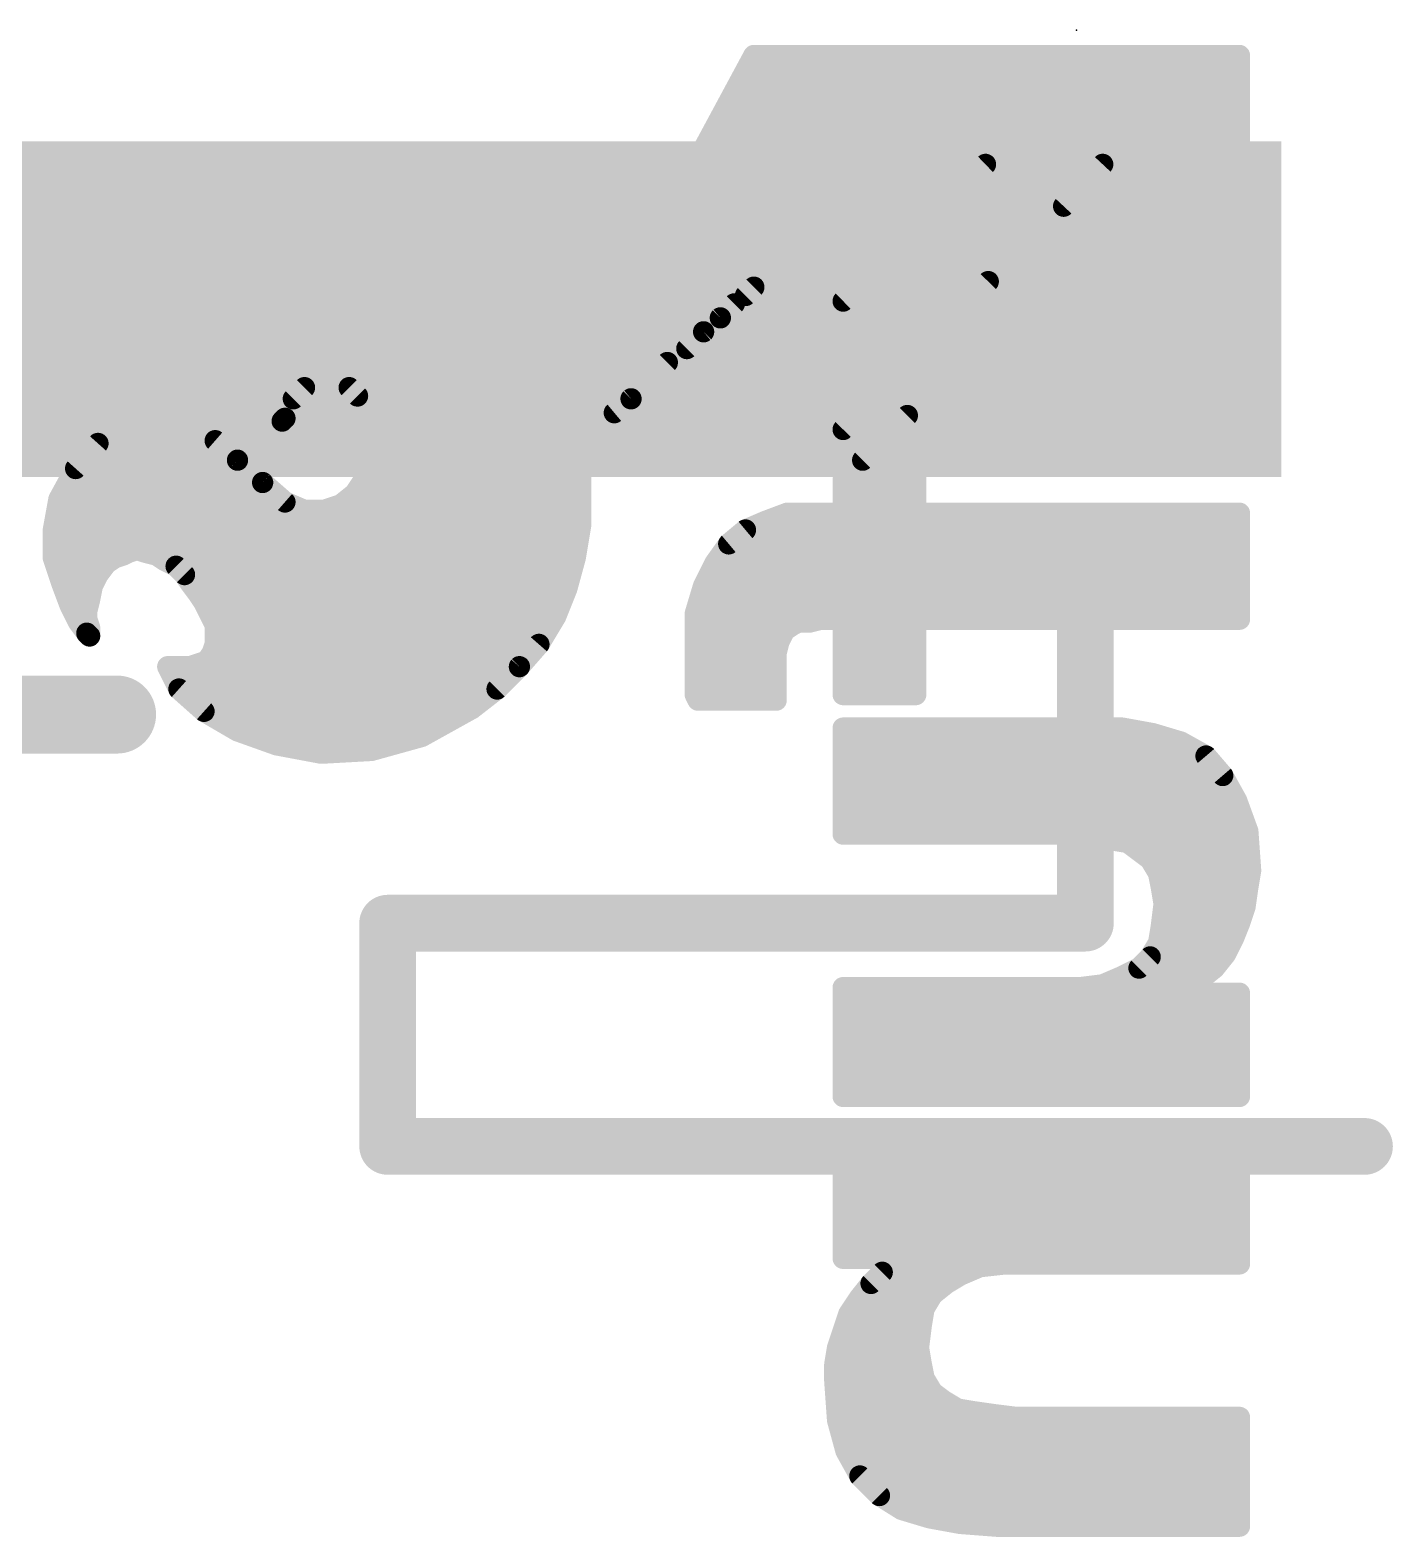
# Model space of a CAD drawing. Extents: x -22.2 to 64.4, y -24.7 to 14.1.
# Drawn here: x 28.89 to 33.77, y 1.59 to 6.99 of the extents above; entities that cross this region are included whole.
import ezdxf

# ---------------------------------------------------------------- set-up
doc = ezdxf.new("R2010")
doc.units = 0
for name, color, linetype in [('1', 12, 'CONTINUOUS'), ('21', 253, 'CONTINUOUS'), ('22', 253, 'CONTINUOUS'), ('24', 53, 'CONTINUOUS'), ('29', 253, 'CONTINUOUS')]:
    doc.layers.add(name, color=color, linetype=linetype)

# ---------------------------------------------------------------- blocks, each defined once
blk = doc.blocks.new('RECT')
blk.add_solid([(-0.5, -0.5), (0.5, -0.5), (-0.5, 0.5), (0.5, 0.5)])

msp = doc.modelspace()

# ---------------------------------------------------------------- linework, layer by layer
at = {"layer": '1', "const_width": 0.508}
msp.add_lwpolyline([(30.971, 5.985), (28.591, 5.985)], dxfattribs=at)
at = {"layer": '1', "const_width": 0.254}
msp.add_lwpolyline([(30.971, 5.858, 1), (30.971, 6.112)], format="xyb", dxfattribs=at)
at = {"layer": '21'}
for points, const_width in [([(32.671, 4.985), (32.671, 3.785)], 0.2032), ([(28.2025, 4.5325), (29.2015, 4.5325)], 0.2794), ([(32.671, 3.785), (30.171, 3.785)], 0.2032), ([(30.171, 3.785), (30.171, 2.985)], 0.2032), ([(30.171, 2.985), (33.671, 2.985)], 0.2032)]:
    msp.add_lwpolyline(points, dxfattribs=dict(at, const_width=const_width))
for points, const_width in [([(32.7218, 4.985, 1), (32.6202, 4.985)], 0.1016), ([(29.2015, 4.4626, 1), (29.2015, 4.6023)], 0.1397), ([(30.171, 3.8358, 1), (30.171, 3.7342)], 0.1016), ([(30.2218, 3.785, 1), (30.1202, 3.785)], 0.1016), ([(32.6202, 3.785, 1), (32.7218, 3.785)], 0.1016), ([(32.671, 3.7342, 1), (32.671, 3.8358)], 0.1016), ([(30.171, 3.0358, 1), (30.171, 2.9342)], 0.1016), ([(33.671, 2.9342, 1), (33.671, 3.0358)], 0.1016), ([(30.1202, 2.985, 1), (30.2218, 2.985)], 0.1016)]:
    msp.add_lwpolyline(points, format="xyb", dxfattribs=dict(at, const_width=const_width))
at = {"layer": '22', "const_width": 0.0762}
for points in [[(31.483, 6.894), (31.273, 6.504)], [(33.223, 6.894), (31.483, 6.894)], [(33.223, 6.504), (33.223, 6.894)], [(31.4636, 6.858), (33.223, 6.858)], [(31.4226, 6.7818), (33.223, 6.7818)], [(31.3816, 6.7056), (33.223, 6.7056)], [(31.3405, 6.6294), (33.223, 6.6294)], [(31.2995, 6.5532), (33.223, 6.5532)], [(31.273, 6.504), (32.313, 6.504)], [(32.313, 6.504), (31.803, 6.014)], [(32.593, 6.354), (32.733, 6.504)], [(32.733, 6.504), (33.223, 6.504)], [(32.2849, 6.477), (32.7078, 6.477)], [(32.2056, 6.4008), (32.6367, 6.4008)], [(33.223, 5.964), (32.593, 6.354)], [(32.1263, 6.3246), (32.6405, 6.3246)], [(32.047, 6.2484), (32.7636, 6.2484)], [(31.9677, 6.1722), (32.8867, 6.1722)], [(29.993, 6.054), (30.053, 6.074)], [(30.053, 6.074), (30.233, 6.094)], [(30.233, 6.094), (31.513, 6.094)], [(31.483, 6.064), (31.453, 6.034)], [(31.513, 6.084), (31.483, 6.064)], [(31.513, 6.094), (31.513, 6.084)], [(31.803, 5.554), (32.323, 6.084)], [(31.8884, 6.096), (33.0098, 6.096)], [(32.323, 6.084), (33.223, 5.494)], [(29.883, 5.994), (29.933, 6.024)], [(29.926, 6.0198), (31.4341, 6.0198)], [(29.933, 6.024), (29.993, 6.054)], [(31.453, 6.034), (31.413, 6.004)], [(31.803, 6.014), (31.803, 5.554)], [(31.809, 6.0198), (32.26, 6.0198)], [(32.4209, 6.0198), (33.1329, 6.0198)], [(29.853, 5.944), (29.883, 5.994)], [(31.413, 6.004), (31.363, 5.954)], [(33.223, 5.494), (33.223, 5.964)], [(29.783, 5.804), (29.823, 5.904)], [(29.823, 5.904), (29.853, 5.944)], [(29.8527, 5.9436), (31.3505, 5.9436)], [(31.303, 5.904), (31.243, 5.844)], [(31.363, 5.954), (31.303, 5.904)], [(31.803, 5.9436), (32.1852, 5.9436)], [(32.5372, 5.9436), (33.223, 5.9436)], [(29.8084, 5.8674), (31.2664, 5.8674)], [(31.803, 5.8674), (32.1105, 5.8674)], [(32.6534, 5.8674), (33.223, 5.8674)], [(29.773, 5.744), (29.783, 5.804)], [(31.173, 5.794), (31.043, 5.664)], [(31.243, 5.844), (31.173, 5.794)], [(29.773, 5.664), (29.773, 5.744)], [(29.7809, 5.7912), (31.1702, 5.7912)], [(31.803, 5.7912), (32.0357, 5.7912)], [(32.7696, 5.7912), (33.223, 5.7912)], [(29.773, 5.715), (29.8895, 5.715)], [(29.873, 5.704), (29.833, 5.664)], [(29.903, 5.724), (29.873, 5.704)], [(29.933, 5.734), (29.903, 5.724)], [(29.963, 5.734), (29.933, 5.734)], [(29.993, 5.724), (29.963, 5.734)], [(30.033, 5.704), (29.993, 5.724)], [(30.011, 5.715), (31.094, 5.715)], [(30.063, 5.674), (30.033, 5.704)], [(31.803, 5.715), (31.961, 5.715)], [(32.8859, 5.715), (33.223, 5.715)], [(29.783, 5.624), (29.773, 5.664)], [(29.7793, 5.6388), (29.8246, 5.6388)], [(29.823, 5.634), (29.803, 5.594)], [(29.833, 5.664), (29.823, 5.634)], [(30.083, 5.644), (30.063, 5.674)], [(30.103, 5.594), (30.083, 5.644)], [(30.0851, 5.6388), (31.0128, 5.6388)], [(31.043, 5.664), (30.983, 5.614)], [(31.803, 5.6388), (31.8862, 5.6388)], [(32.063, 5.644), (32.033, 5.604)], [(32.0591, 5.6388), (32.063, 5.6388)], [(32.063, 5.254), (32.063, 5.644)], [(33.0021, 5.6388), (33.223, 5.6388)], [(29.203, 5.554), (29.293, 5.584)], [(29.293, 5.584), (29.373, 5.584)], [(29.373, 5.584), (29.463, 5.564)], [(29.783, 5.604), (29.783, 5.624)], [(29.793, 5.584), (29.783, 5.604)], [(29.803, 5.594), (29.793, 5.584)], [(30.113, 5.544), (30.103, 5.594)], [(30.983, 5.614), (30.903, 5.514)], [(32.033, 5.604), (31.873, 5.444)], [(29.133, 5.504), (29.203, 5.554)], [(29.2288, 5.5626), (29.4655, 5.5626)], [(29.463, 5.564), (29.553, 5.514)], [(30.1093, 5.5626), (30.9419, 5.5626)], [(30.113, 5.464), (30.113, 5.544)], [(31.803, 5.5626), (31.8114, 5.5626)], [(31.9916, 5.5626), (32.063, 5.5626)], [(33.1184, 5.5626), (33.223, 5.5626)], [(29.053, 5.414), (29.133, 5.504)], [(29.1174, 5.4864), (29.5845, 5.4864)], [(29.553, 5.514), (29.633, 5.444)], [(30.113, 5.4864), (30.8864, 5.4864)], [(30.903, 5.514), (30.873, 5.464)], [(31.9154, 5.4864), (32.063, 5.4864)], [(29.633, 5.444), (29.723, 5.364)], [(30.093, 5.384), (30.113, 5.464)], [(30.873, 5.464), (30.863, 5.404)], [(31.873, 5.444), (31.843, 5.404)], [(28.993, 5.304), (29.053, 5.414)], [(29.0509, 5.4102), (29.671, 5.4102)], [(29.723, 5.364), (29.803, 5.294)], [(30.053, 5.324), (30.093, 5.384)], [(30.0996, 5.4102), (30.864, 5.4102)], [(30.863, 5.404), (30.863, 5.214)], [(31.843, 5.404), (31.803, 5.374)], [(31.803, 5.374), (31.803, 5.254)], [(31.8477, 5.4102), (32.063, 5.4102)], [(29.0094, 5.334), (29.7573, 5.334)], [(30.003, 5.284), (30.053, 5.324)], [(30.0597, 5.334), (30.863, 5.334)], [(31.803, 5.334), (32.063, 5.334)], [(28.973, 5.194), (28.993, 5.304)], [(28.9846, 5.2578), (30.863, 5.2578)], [(29.803, 5.294), (29.873, 5.264)], [(29.873, 5.264), (29.943, 5.264)], [(29.943, 5.264), (30.003, 5.284)], [(31.603, 5.254), (31.523, 5.224)], [(31.803, 5.254), (31.603, 5.254)], [(31.803, 5.2578), (32.063, 5.2578)], [(33.223, 5.254), (32.063, 5.254)], [(33.223, 4.874), (33.223, 5.254)], [(30.863, 5.214), (30.843, 5.094)], [(31.523, 5.224), (31.453, 5.194)], [(28.973, 5.094), (28.973, 5.194)], [(28.973, 5.1816), (30.8576, 5.1816)], [(31.453, 5.194), (31.393, 5.144)], [(31.4381, 5.1816), (33.223, 5.1816)], [(28.973, 5.1054), (29.2258, 5.1054)], [(29.003, 5.004), (28.973, 5.094)], [(29.193, 5.094), (29.163, 5.074)], [(29.223, 5.104), (29.193, 5.094)], [(29.243, 5.114), (29.223, 5.104)], [(29.273, 5.124), (29.243, 5.114)], [(29.303, 5.114), (29.273, 5.124)], [(29.343, 5.104), (29.303, 5.114)], [(29.3374, 5.1054), (30.8449, 5.1054)], [(29.373, 5.084), (29.343, 5.104)], [(30.843, 5.094), (30.813, 4.984)], [(31.393, 5.144), (31.343, 5.074)], [(31.3654, 5.1054), (33.223, 5.1054)], [(29.163, 5.074), (29.133, 5.034)], [(29.413, 5.064), (29.373, 5.084)], [(29.443, 5.034), (29.413, 5.064)], [(31.343, 5.074), (31.303, 4.994)], [(28.9946, 5.0292), (29.1306, 5.0292)], [(29.033, 4.924), (29.003, 5.004)], [(29.113, 4.994), (29.103, 4.944)], [(29.133, 5.034), (29.113, 4.994)], [(29.463, 5.004), (29.443, 5.034)], [(29.4462, 5.0292), (30.8253, 5.0292)], [(29.493, 4.964), (29.463, 5.004)], [(30.813, 4.984), (30.773, 4.884)], [(31.303, 4.994), (31.273, 4.894)], [(31.3206, 5.0292), (33.223, 5.0292)], [(29.0221, 4.953), (29.1048, 4.953)], [(29.103, 4.944), (29.093, 4.904)], [(29.513, 4.934), (29.493, 4.964)], [(29.5003, 4.953), (30.8006, 4.953)], [(29.553, 4.854), (29.513, 4.934)], [(31.2907, 4.953), (33.223, 4.953)], [(29.063, 4.864), (29.033, 4.924)], [(29.0566, 4.8768), (29.093, 4.8768)], [(29.093, 4.904), (29.093, 4.874)], [(29.5416, 4.8768), (30.7687, 4.8768)], [(30.773, 4.884), (30.713, 4.784)], [(31.273, 4.894), (31.273, 4.604)], [(31.273, 4.8768), (33.223, 4.8768)], [(29.093, 4.824), (29.063, 4.864)], [(29.093, 4.874), (29.103, 4.844)], [(29.103, 4.814), (29.093, 4.824)], [(29.103, 4.844), (29.103, 4.814)], [(29.553, 4.784), (29.553, 4.854)], [(31.573, 4.794), (31.593, 4.834)], [(31.593, 4.834), (31.623, 4.854)], [(31.623, 4.854), (31.643, 4.864)], [(31.643, 4.864), (31.683, 4.864)], [(31.683, 4.864), (31.723, 4.874)], [(31.723, 4.874), (31.803, 4.874)], [(31.803, 4.874), (31.803, 4.604)], [(32.063, 4.604), (32.063, 4.874)], [(32.063, 4.874), (33.223, 4.874)], [(29.543, 4.754), (29.553, 4.784)], [(29.553, 4.8006), (30.723, 4.8006)], [(30.713, 4.784), (30.643, 4.704)], [(31.273, 4.8006), (31.5763, 4.8006)], [(31.563, 4.754), (31.573, 4.794)], [(31.803, 4.8006), (32.063, 4.8006)], [(29.463, 4.704), (29.523, 4.724)], [(29.523, 4.724), (29.543, 4.754)], [(29.5233, 4.7244), (30.6608, 4.7244)], [(31.273, 4.7244), (31.563, 4.7244)], [(31.563, 4.584), (31.563, 4.754)], [(31.803, 4.7244), (32.063, 4.7244)], [(29.383, 4.704), (29.463, 4.704)], [(29.423, 4.624), (29.383, 4.704)], [(30.643, 4.704), (30.563, 4.624)], [(29.4109, 4.6482), (30.5872, 4.6482)], [(29.513, 4.544), (29.423, 4.624)], [(30.563, 4.624), (30.473, 4.554)], [(31.273, 4.6482), (31.563, 4.6482)], [(31.803, 4.6482), (32.063, 4.6482)], [(29.4815, 4.572), (30.4961, 4.572)], [(30.473, 4.554), (30.293, 4.454)], [(31.273, 4.604), (31.283, 4.584)], [(31.283, 4.584), (31.563, 4.584)], [(31.803, 4.604), (32.063, 4.604)], [(29.633, 4.474), (29.513, 4.544)], [(29.5956, 4.4958), (30.3682, 4.4958)], [(29.773, 4.424), (29.633, 4.474)], [(30.293, 4.454), (30.113, 4.404)], [(32.803, 4.484), (31.803, 4.484)], [(31.803, 4.484), (31.803, 4.104)], [(32.913, 4.464), (32.803, 4.484)], [(33.013, 4.434), (32.913, 4.464)], [(29.933, 4.394), (29.773, 4.424)], [(29.7965, 4.4196), (30.1692, 4.4196)], [(30.113, 4.404), (29.933, 4.394)], [(31.803, 4.4196), (33.0389, 4.4196)], [(33.103, 4.384), (33.013, 4.434)], [(31.803, 4.3434), (33.1378, 4.3434)], [(33.163, 4.314), (33.103, 4.384)], [(33.213, 4.224), (33.163, 4.314)], [(31.803, 4.2672), (33.189, 4.2672)], [(31.803, 4.191), (33.225, 4.191)], [(33.253, 4.114), (33.213, 4.224)], [(31.803, 4.1148), (33.2527, 4.1148)], [(31.803, 4.104), (32.603, 4.104)], [(32.603, 4.104), (32.763, 4.084)], [(32.763, 4.084), (32.823, 4.074)], [(32.823, 4.074), (32.903, 4.014)], [(33.263, 3.974), (33.253, 4.114)], [(32.8702, 4.0386), (33.2584, 4.0386)], [(32.903, 4.014), (32.933, 3.964)], [(32.933, 3.964), (32.943, 3.914)], [(32.9333, 3.9624), (33.2611, 3.9624)], [(33.253, 3.914), (33.263, 3.974)], [(32.943, 3.914), (32.953, 3.854)], [(33.243, 3.844), (33.253, 3.914)], [(32.953, 3.854), (32.943, 3.774)], [(32.9476, 3.8862), (33.249, 3.8862)], [(32.9475, 3.81), (33.2317, 3.81)], [(33.223, 3.784), (33.243, 3.844)], [(32.943, 3.774), (32.933, 3.714)], [(33.203, 3.734), (33.223, 3.784)], [(32.933, 3.714), (32.903, 3.664)], [(32.9363, 3.7338), (33.2029, 3.7338)], [(33.173, 3.674), (33.203, 3.734)], [(32.903, 3.664), (32.863, 3.624)], [(32.8966, 3.6576), (33.1599, 3.6576)], [(33.133, 3.624), (33.173, 3.674)], [(32.803, 3.594), (32.733, 3.564)], [(32.7736, 3.5814), (33.0791, 3.5814)], [(32.863, 3.624), (32.803, 3.594)], [(33.023, 3.544), (33.083, 3.584)], [(33.083, 3.584), (33.133, 3.624)], [(32.653, 3.554), (31.803, 3.554)], [(31.803, 3.554), (31.803, 3.164)], [(32.733, 3.564), (32.653, 3.554)], [(33.023, 3.534), (33.023, 3.544)], [(33.223, 3.534), (33.023, 3.534)], [(33.223, 3.164), (33.223, 3.534)], [(31.803, 3.5052), (33.223, 3.5052)], [(31.803, 3.429), (33.223, 3.429)], [(31.803, 3.3528), (33.223, 3.3528)], [(31.803, 3.2766), (33.223, 3.2766)], [(31.803, 3.2004), (33.223, 3.2004)], [(31.803, 3.164), (33.223, 3.164)], [(31.803, 2.954), (31.803, 2.584)], [(33.223, 2.954), (31.803, 2.954)], [(33.223, 2.564), (33.223, 2.954)], [(31.803, 2.8956), (33.223, 2.8956)], [(31.803, 2.8194), (33.223, 2.8194)], [(31.803, 2.7432), (33.223, 2.7432)], [(31.803, 2.667), (33.223, 2.667)], [(31.803, 2.5908), (33.223, 2.5908)], [(31.803, 2.584), (32.003, 2.584)], [(32.003, 2.574), (31.943, 2.534)], [(32.003, 2.584), (32.003, 2.574)], [(32.223, 2.524), (32.293, 2.554)], [(32.293, 2.554), (32.383, 2.564)], [(32.383, 2.564), (33.223, 2.564)], [(31.943, 2.534), (31.903, 2.494)], [(31.9236, 2.5146), (32.2073, 2.5146)], [(32.173, 2.494), (32.223, 2.524)], [(31.903, 2.494), (31.863, 2.444)], [(32.093, 2.404), (32.123, 2.454)], [(32.123, 2.454), (32.173, 2.494)], [(31.863, 2.444), (31.823, 2.384)], [(31.8593, 2.4384), (32.1136, 2.4384)], [(32.083, 2.344), (32.093, 2.404)], [(31.823, 2.384), (31.783, 2.264)], [(31.8157, 2.3622), (32.086, 2.3622)], [(32.073, 2.264), (32.083, 2.344)], [(31.7903, 2.286), (32.0757, 2.286)], [(31.783, 2.264), (31.773, 2.204)], [(32.083, 2.204), (32.073, 2.264)], [(31.773, 2.204), (31.773, 2.144)], [(31.774, 2.2098), (32.082, 2.2098)], [(32.093, 2.154), (32.083, 2.204)], [(31.773, 2.144), (31.783, 2.004)], [(31.7737, 2.1336), (32.1052, 2.1336)], [(32.123, 2.104), (32.093, 2.154)], [(32.163, 2.074), (32.123, 2.104)], [(32.213, 2.044), (32.163, 2.074)], [(31.7792, 2.0574), (32.1907, 2.0574)], [(32.273, 2.034), (32.213, 2.044)], [(32.343, 2.024), (32.273, 2.034)], [(32.423, 2.014), (32.343, 2.024)], [(33.223, 2.014), (32.423, 2.014)], [(33.223, 1.624), (33.223, 2.014)], [(31.783, 2.004), (31.813, 1.894)], [(31.7892, 1.9812), (33.223, 1.9812)], [(31.81, 1.905), (33.223, 1.905)], [(31.813, 1.894), (31.863, 1.804)], [(31.8492, 1.8288), (33.223, 1.8288)], [(31.863, 1.804), (31.933, 1.734)], [(31.9144, 1.7526), (33.223, 1.7526)], [(31.933, 1.734), (32.013, 1.684)], [(32.013, 1.684), (32.113, 1.654)], [(32.0383, 1.6764), (33.223, 1.6764)], [(32.113, 1.654), (32.223, 1.634)], [(32.223, 1.634), (32.353, 1.624)], [(32.353, 1.624), (33.223, 1.624)]]:
    msp.add_lwpolyline(points, dxfattribs=at)
at = {"layer": '22', "const_width": 0.0381}
for points in [[(31.483, 6.9131, 1), (31.483, 6.875)], [(31.4998, 6.885, 1), (31.4662, 6.903)], [(33.242, 6.894, 1), (33.2039, 6.894)], [(33.223, 6.875, 1), (33.223, 6.9131)], [(31.4636, 6.8771, 1), (31.4636, 6.839)], [(33.223, 6.839, 1), (33.223, 6.8771)], [(31.4226, 6.8009, 1), (31.4226, 6.7628)], [(33.223, 6.7628, 1), (33.223, 6.8009)], [(31.3816, 6.7247, 1), (31.3816, 6.6866)], [(33.223, 6.6866, 1), (33.223, 6.7247)], [(31.3405, 6.6485, 1), (31.3405, 6.6104)], [(33.223, 6.6104, 1), (33.223, 6.6485)], [(31.2995, 6.5723, 1), (31.2995, 6.5342)], [(33.223, 6.5342, 1), (33.223, 6.5723)], [(31.273, 6.5231, 1), (31.273, 6.485)], [(32.3262, 6.4903, 1), (32.2998, 6.5177)], [(32.313, 6.485, 1), (32.313, 6.5231)], [(32.733, 6.5231, 1), (32.733, 6.485)], [(32.7469, 6.491, 1), (32.7191, 6.517)], [(33.223, 6.485, 1), (33.223, 6.5231)], [(31.2562, 6.513, 1), (31.2898, 6.495)], [(32.2849, 6.4961, 1), (32.2849, 6.458)], [(32.7078, 6.458, 1), (32.7078, 6.4961)], [(33.2039, 6.504, 1), (33.242, 6.504)], [(32.2056, 6.4199, 1), (32.2056, 6.3818)], [(32.6367, 6.3818, 1), (32.6367, 6.4199)], [(32.603, 6.3702, 1), (32.583, 6.3378)], [(32.5791, 6.367, 1), (32.6069, 6.341)], [(32.1263, 6.3437, 1), (32.1263, 6.3056)], [(32.6405, 6.3056, 1), (32.6405, 6.3437)], [(32.047, 6.2675, 1), (32.047, 6.2294)], [(32.7636, 6.2294, 1), (32.7636, 6.2675)], [(31.9677, 6.1913, 1), (31.9677, 6.1532)], [(32.8867, 6.1532, 1), (32.8867, 6.1913)], [(30.0509, 6.0929, 1), (30.0551, 6.0551)], [(30.059, 6.0559, 1), (30.047, 6.0921)], [(30.233, 6.1131, 1), (30.233, 6.075)], [(30.2351, 6.0751, 1), (30.2309, 6.1129)], [(31.4965, 6.0505, 1), (31.4695, 6.0775)], [(31.5321, 6.094, 1), (31.494, 6.094)], [(31.494, 6.084, 1), (31.5321, 6.084)], [(31.5236, 6.0681, 1), (31.5024, 6.0999)], [(31.513, 6.075, 1), (31.513, 6.1131)], [(31.8884, 6.1151, 1), (31.8884, 6.077)], [(32.3334, 6.0999, 1), (32.3126, 6.0681)], [(32.3366, 6.0707, 1), (32.3094, 6.0973)], [(33.0098, 6.077, 1), (33.0098, 6.1151)], [(29.926, 6.0389, 1), (29.926, 6.0008)], [(29.9245, 6.041, 1), (29.9415, 6.007)], [(29.9428, 6.0077, 1), (29.9232, 6.0403)], [(29.987, 6.0721, 1), (29.999, 6.0359)], [(30.0015, 6.037, 1), (29.9845, 6.071)], [(31.4395, 6.0475, 1), (31.4665, 6.0205)], [(31.4341, 6.0008, 1), (31.4341, 6.0389)], [(31.4644, 6.0188, 1), (31.4416, 6.0492)], [(31.4724, 6.0799, 1), (31.4936, 6.0481)], [(31.8221, 6.014, 1), (31.784, 6.014)], [(31.809, 6.0389, 1), (31.809, 6.0008)], [(32.26, 6.0008, 1), (32.26, 6.0389)], [(32.4209, 6.0389, 1), (32.4209, 6.0008)], [(33.1329, 6.0008, 1), (33.1329, 6.0389)], [(29.8732, 6.0103, 1), (29.8928, 5.9777)], [(29.8993, 5.9842, 1), (29.8667, 6.0038)], [(31.4016, 6.0192, 1), (31.4244, 5.9888)], [(31.4265, 5.9905, 1), (31.3995, 6.0175)], [(31.7898, 6.0277, 1), (31.8162, 6.0003)], [(33.242, 5.964, 1), (33.2039, 5.964)], [(33.213, 5.9478, 1), (33.233, 5.9802)], [(29.8407, 5.8969, 1), (29.8053, 5.9111)], [(29.8527, 5.9627, 1), (29.8527, 5.9245)], [(29.8367, 5.9538, 1), (29.8693, 5.9342)], [(29.8682, 5.9326, 1), (29.8378, 5.9554)], [(31.3165, 5.8905, 1), (31.2895, 5.9175)], [(31.3495, 5.9675, 1), (31.3765, 5.9405)], [(31.3505, 5.9245, 1), (31.3505, 5.9627)], [(31.3752, 5.9394, 1), (31.3508, 5.9686)], [(31.803, 5.9627, 1), (31.803, 5.9245)], [(32.1852, 5.9245, 1), (32.1852, 5.9627)], [(32.5372, 5.9627, 1), (32.5372, 5.9245)], [(33.223, 5.9245, 1), (33.223, 5.9627)], [(29.8084, 5.8864, 1), (29.8084, 5.8483)], [(29.8078, 5.9154, 1), (29.8382, 5.8926)], [(31.2664, 5.8483, 1), (31.2664, 5.8864)], [(31.2908, 5.9186, 1), (31.3152, 5.8894)], [(31.803, 5.8864, 1), (31.803, 5.8483)], [(32.1105, 5.8483, 1), (32.1105, 5.8864)], [(32.6534, 5.8864, 1), (32.6534, 5.8483)], [(33.223, 5.8483, 1), (33.223, 5.8864)], [(29.8018, 5.8009, 1), (29.7642, 5.8071)], [(31.1865, 5.7805, 1), (31.1595, 5.8075)], [(31.2295, 5.8575, 1), (31.2565, 5.8305)], [(31.2541, 5.8285, 1), (31.2319, 5.8595)], [(29.792, 5.744, 1), (29.7539, 5.744)], [(29.7809, 5.8102, 1), (29.7809, 5.7721)], [(29.7653, 5.8111, 1), (29.8007, 5.7969)], [(31.1619, 5.8095, 1), (31.1841, 5.7785)], [(31.1702, 5.7721, 1), (31.1702, 5.8102)], [(31.803, 5.8102, 1), (31.803, 5.7721)], [(32.0357, 5.7721, 1), (32.0357, 5.8102)], [(32.7696, 5.8102, 1), (32.7696, 5.7721)], [(33.223, 5.7721, 1), (33.223, 5.8102)], [(29.7542, 5.7471, 1), (29.7918, 5.7409)], [(29.773, 5.734, 1), (29.773, 5.6959)], [(29.8624, 5.7199, 1), (29.8836, 5.6881)], [(29.8865, 5.6905, 1), (29.8595, 5.7175)], [(29.897, 5.7421, 1), (29.909, 5.7059)], [(29.8895, 5.6959, 1), (29.8895, 5.734)], [(29.9136, 5.7081, 1), (29.8924, 5.7399)], [(29.933, 5.753, 1), (29.933, 5.7149)], [(29.939, 5.7159, 1), (29.927, 5.7521)], [(29.969, 5.7521, 1), (29.957, 5.7159)], [(29.963, 5.7149, 1), (29.963, 5.753)], [(30.0015, 5.741, 1), (29.9845, 5.707)], [(29.987, 5.7059, 1), (29.999, 5.7421)], [(30.011, 5.734, 1), (30.011, 5.6959)], [(30.0465, 5.7175, 1), (30.0195, 5.6905)], [(30.0245, 5.687, 1), (30.0415, 5.721)], [(31.094, 5.6959, 1), (31.094, 5.734)], [(31.803, 5.734, 1), (31.803, 5.6959)], [(31.961, 5.6959, 1), (31.961, 5.734)], [(32.8859, 5.734, 1), (32.8859, 5.6959)], [(33.223, 5.6959, 1), (33.223, 5.734)], [(29.7915, 5.6686, 1), (29.7545, 5.6594)], [(29.7539, 5.664, 1), (29.792, 5.664)], [(29.7793, 5.6579, 1), (29.7793, 5.6198)], [(29.84, 5.6255, 1), (29.806, 5.6425)], [(29.8195, 5.6775, 1), (29.8465, 5.6505)], [(29.8511, 5.658, 1), (29.8149, 5.67)], [(29.8246, 5.6198, 1), (29.8246, 5.6579)], [(30.0789, 5.6846, 1), (30.0471, 5.6634)], [(30.0495, 5.6605, 1), (30.0765, 5.6875)], [(30.1007, 5.6511, 1), (30.0653, 5.6369)], [(30.0851, 5.6579, 1), (30.0851, 5.6198)], [(30.0671, 5.6334, 1), (30.0989, 5.6546)], [(31.0128, 5.6198, 1), (31.0128, 5.6579)], [(31.0295, 5.6775, 1), (31.0565, 5.6505)], [(31.0552, 5.6494, 1), (31.0308, 5.6786)], [(31.803, 5.6579, 1), (31.803, 5.6198)], [(31.8862, 5.6198, 1), (31.8862, 5.6579)], [(32.0591, 5.6579, 1), (32.0591, 5.6198)], [(32.0821, 5.644, 1), (32.044, 5.644)], [(32.0782, 5.6326, 1), (32.0478, 5.6554)], [(32.063, 5.6198, 1), (32.063, 5.6579)], [(33.0021, 5.6579, 1), (33.0021, 5.6198)], [(33.223, 5.6198, 1), (33.223, 5.6579)], [(29.293, 5.6031, 1), (29.293, 5.565)], [(29.299, 5.5659, 1), (29.287, 5.6021)], [(29.3771, 5.6026, 1), (29.3689, 5.5654)], [(29.373, 5.565, 1), (29.373, 5.6031)], [(29.8021, 5.624, 1), (29.764, 5.624)], [(29.8, 5.6125, 1), (29.766, 5.5955)], [(29.764, 5.604, 1), (29.8021, 5.604)], [(29.7645, 5.6194, 1), (29.8015, 5.6286)], [(29.7795, 5.5975, 1), (29.8065, 5.5705)], [(29.786, 5.6025, 1), (29.82, 5.5855)], [(29.8165, 5.5805, 1), (29.7895, 5.6075)], [(29.8049, 5.64, 1), (29.8411, 5.628)], [(30.1217, 5.5977, 1), (30.0843, 5.5903)], [(30.0853, 5.5869, 1), (30.1207, 5.6011)], [(30.9708, 5.6286, 1), (30.9952, 5.5994)], [(30.9979, 5.6021, 1), (30.9681, 5.6259)], [(32.0178, 5.6154, 1), (32.0482, 5.5926)], [(32.0465, 5.5905, 1), (32.0195, 5.6175)], [(29.197, 5.5721, 1), (29.209, 5.5359)], [(29.2141, 5.5385, 1), (29.1919, 5.5695)], [(29.2288, 5.5817, 1), (29.2288, 5.5436)], [(29.4723, 5.5807, 1), (29.4537, 5.5473)], [(29.4589, 5.5454, 1), (29.4671, 5.5826)], [(29.4655, 5.5436, 1), (29.4655, 5.5817)], [(29.776, 5.5755, 1), (29.81, 5.5925)], [(30.1093, 5.5817, 1), (30.1093, 5.5436)], [(30.1321, 5.544, 1), (30.094, 5.544)], [(30.0943, 5.5403, 1), (30.1317, 5.5477)], [(30.9419, 5.5436, 1), (30.9419, 5.5817)], [(31.803, 5.5817, 1), (31.803, 5.5436)], [(31.7894, 5.5673, 1), (31.8166, 5.5407)], [(31.784, 5.554, 1), (31.8221, 5.554)], [(31.8114, 5.5436, 1), (31.8114, 5.5817)], [(31.9916, 5.5817, 1), (31.9916, 5.5436)], [(32.063, 5.5436, 1), (32.063, 5.5817)], [(33.1184, 5.5817, 1), (33.1184, 5.5436)], [(33.223, 5.5436, 1), (33.223, 5.5817)], [(29.1174, 5.5055, 1), (29.1174, 5.4674)], [(29.1219, 5.5195, 1), (29.1441, 5.4885)], [(29.1472, 5.4913, 1), (29.1188, 5.5167)], [(29.5655, 5.5283, 1), (29.5405, 5.4997)], [(29.5437, 5.4973, 1), (29.5623, 5.5307)], [(29.5845, 5.4674, 1), (29.5845, 5.5055)], [(30.113, 5.5055, 1), (30.113, 5.4674)], [(30.8881, 5.5259, 1), (30.9179, 5.5021)], [(30.8864, 5.4674, 1), (30.8864, 5.5055)], [(30.9193, 5.5042, 1), (30.8867, 5.5238)], [(31.9154, 5.5055, 1), (31.9154, 5.4674)], [(32.063, 5.4674, 1), (32.063, 5.5055)], [(33.2039, 5.494, 1), (33.242, 5.494)], [(33.2126, 5.4781, 1), (33.2334, 5.5099)], [(29.6457, 5.4582, 1), (29.6203, 5.4298)], [(29.6205, 5.4297, 1), (29.6455, 5.4583)], [(30.094, 5.464, 1), (30.1321, 5.464)], [(30.1315, 5.4594, 1), (30.0945, 5.4686)], [(30.8567, 5.4738, 1), (30.8893, 5.4542)], [(30.8918, 5.4609, 1), (30.8542, 5.4671)], [(31.8595, 5.4575, 1), (31.8865, 5.4305)], [(31.8882, 5.4326, 1), (31.8578, 5.4554)], [(29.0509, 5.4293, 1), (29.0509, 5.3912)], [(29.0388, 5.4267, 1), (29.0672, 5.4013)], [(29.0697, 5.4049, 1), (29.0363, 5.4231)], [(29.671, 5.3912, 1), (29.671, 5.4293)], [(29.7355, 5.3783, 1), (29.7105, 5.3497)], [(30.0745, 5.3886, 1), (30.1115, 5.3794)], [(30.1089, 5.3734, 1), (30.0771, 5.3946)], [(30.0996, 5.4293, 1), (30.0996, 5.3912)], [(30.8442, 5.4071, 1), (30.8818, 5.4009)], [(30.8821, 5.404, 1), (30.844, 5.404)], [(30.864, 5.3912, 1), (30.864, 5.4293)], [(31.8221, 5.374, 1), (31.784, 5.374)], [(31.7916, 5.3892, 1), (31.8144, 5.3588)], [(31.8278, 5.4154, 1), (31.8582, 5.3926)], [(31.8477, 5.4293, 1), (31.8477, 5.3912)], [(31.8544, 5.3888, 1), (31.8316, 5.4192)], [(32.063, 5.3912, 1), (32.063, 5.4293)], [(29.0094, 5.3531, 1), (29.0094, 5.315)], [(29.7103, 5.3498, 1), (29.7357, 5.3782)], [(29.7573, 5.315, 1), (29.7573, 5.3531)], [(30.0371, 5.3346, 1), (30.0689, 5.3134)], [(30.0597, 5.3531, 1), (30.0597, 5.315)], [(30.0649, 5.3091, 1), (30.0411, 5.3389)], [(30.863, 5.315, 1), (30.863, 5.3531)], [(31.803, 5.3531, 1), (31.803, 5.315)], [(32.063, 5.315, 1), (32.063, 5.3531)], [(28.9846, 5.2769, 1), (28.9846, 5.2388)], [(28.9763, 5.3131, 1), (29.0097, 5.2949)], [(29.0117, 5.3006, 1), (28.9743, 5.3074)], [(29.8105, 5.3115, 1), (29.7955, 5.2765)], [(29.7905, 5.2797, 1), (29.8155, 5.3083)], [(29.873, 5.2831, 1), (29.873, 5.245)], [(29.8655, 5.2465, 1), (29.8805, 5.2815)], [(29.937, 5.2821, 1), (29.949, 5.2459)], [(29.943, 5.245, 1), (29.943, 5.2831)], [(29.9911, 5.2989, 1), (30.0149, 5.2691)], [(30.009, 5.2659, 1), (29.997, 5.3021)], [(30.863, 5.2388, 1), (30.863, 5.2769)], [(31.603, 5.2731, 1), (31.603, 5.235)], [(31.6097, 5.2362, 1), (31.5963, 5.2718)], [(31.803, 5.2769, 1), (31.803, 5.2388)], [(31.803, 5.235, 1), (31.803, 5.2731)], [(32.063, 5.2731, 1), (32.063, 5.235)], [(32.063, 5.2388, 1), (32.063, 5.2769)], [(33.242, 5.254, 1), (33.2039, 5.254)], [(33.223, 5.235, 1), (33.223, 5.2731)], [(30.8818, 5.2109, 1), (30.8442, 5.2171)], [(31.5163, 5.2418, 1), (31.5297, 5.2062)], [(31.5305, 5.2065, 1), (31.5155, 5.2415)], [(31.784, 5.254, 1), (31.8221, 5.254)], [(32.044, 5.254, 1), (32.0821, 5.254)], [(28.973, 5.2007, 1), (28.973, 5.1626)], [(28.9543, 5.1974, 1), (28.9917, 5.1906)], [(28.9921, 5.194, 1), (28.954, 5.194)], [(30.844, 5.214, 1), (30.8821, 5.214)], [(30.8576, 5.1626, 1), (30.8576, 5.2007)], [(31.4381, 5.2007, 1), (31.4381, 5.1626)], [(31.4455, 5.2115, 1), (31.4605, 5.1765)], [(31.4652, 5.1794, 1), (31.4408, 5.2086)], [(33.223, 5.1626, 1), (33.223, 5.2007)], [(28.973, 5.1245, 1), (28.973, 5.0864)], [(28.9911, 5.1, 1), (28.9549, 5.088)], [(29.187, 5.1121, 1), (29.199, 5.0759)], [(29.2036, 5.0781, 1), (29.1824, 5.1099)], [(29.2145, 5.121, 1), (29.2315, 5.087)], [(29.229, 5.0859, 1), (29.217, 5.1221)], [(29.237, 5.1321, 1), (29.249, 5.0959)], [(29.2258, 5.0864, 1), (29.2258, 5.1245)], [(29.2515, 5.097, 1), (29.2345, 5.131)], [(29.279, 5.1421, 1), (29.267, 5.1059)], [(29.279, 5.1059, 1), (29.267, 5.1421)], [(29.3076, 5.1325, 1), (29.2984, 5.0955)], [(29.297, 5.0959, 1), (29.309, 5.1321)], [(29.3374, 5.1245, 1), (29.3374, 5.0864)], [(29.3536, 5.1199, 1), (29.3324, 5.0881)], [(29.3384, 5.0855, 1), (29.3476, 5.1225)], [(30.8614, 5.089, 1), (30.8246, 5.099)], [(30.8449, 5.0864, 1), (30.8449, 5.1245)], [(31.3654, 5.1245, 1), (31.3654, 5.0864)], [(31.3808, 5.1586, 1), (31.4052, 5.1294)], [(31.4085, 5.1329, 1), (31.3775, 5.1551)], [(33.223, 5.0864, 1), (33.223, 5.1245)], [(28.954, 5.094, 1), (28.9921, 5.094)], [(29.1524, 5.0899, 1), (29.1736, 5.0581)], [(29.1782, 5.0626, 1), (29.1478, 5.0854)], [(29.3815, 5.101, 1), (29.3645, 5.067)], [(29.3624, 5.0681, 1), (29.3836, 5.0999)], [(29.4265, 5.0775, 1), (29.3995, 5.0505)], [(29.4045, 5.047, 1), (29.4215, 5.081)], [(30.8242, 5.0971, 1), (30.8618, 5.0909)], [(31.3275, 5.0851, 1), (31.3585, 5.0629)], [(31.36, 5.0655, 1), (31.326, 5.0825)], [(28.9946, 5.0483, 1), (28.9946, 5.0102)], [(29.0208, 5.0107, 1), (28.9852, 4.9973)], [(28.9849, 4.998, 1), (29.0211, 5.01)], [(29.096, 5.0025, 1), (29.13, 4.9855)], [(29.1317, 4.9903, 1), (29.0943, 4.9977)], [(29.1178, 5.0454, 1), (29.1482, 5.0226)], [(29.15, 5.0255, 1), (29.116, 5.0425)], [(29.1306, 5.0102, 1), (29.1306, 5.0483)], [(29.4589, 5.0446, 1), (29.4271, 5.0234)], [(29.4462, 5.0483, 1), (29.4462, 5.0102)], [(29.4295, 5.0205, 1), (29.4565, 5.0475)], [(29.4782, 5.0154, 1), (29.4478, 4.9926)], [(29.4471, 4.9934, 1), (29.4789, 5.0146)], [(30.8307, 4.9769, 1), (30.7953, 4.9911)], [(30.8253, 5.0102, 1), (30.8253, 5.0483)], [(31.286, 5.0025, 1), (31.32, 4.9855)], [(31.3212, 4.9885, 1), (31.2848, 4.9995)], [(31.3206, 5.0483, 1), (31.3206, 5.0102)], [(33.223, 5.0102, 1), (33.223, 5.0483)], [(29.0221, 4.9721, 1), (29.0221, 4.934)], [(29.1215, 4.9394, 1), (29.0845, 4.9486)], [(29.1048, 4.934, 1), (29.1048, 4.9721)], [(29.5089, 4.9746, 1), (29.4771, 4.9534)], [(29.4778, 4.9526, 1), (29.5082, 4.9754)], [(29.5003, 4.9721, 1), (29.5003, 4.934)], [(29.53, 4.9425, 1), (29.496, 4.9255)], [(30.7946, 4.989, 1), (30.8314, 4.979)], [(30.8006, 4.934, 1), (30.8006, 4.9721)], [(31.2907, 4.9721, 1), (31.2907, 4.934)], [(33.223, 4.934, 1), (33.223, 4.9721)], [(29.05, 4.9325, 1), (29.016, 4.9155)], [(29.0152, 4.9173, 1), (29.0508, 4.9307)], [(29.0566, 4.8959, 1), (29.0566, 4.8578)], [(29.112, 4.904, 1), (29.0739, 4.904)], [(29.0745, 4.9086, 1), (29.1115, 4.8994)], [(29.0843, 4.9477, 1), (29.1217, 4.9403)], [(29.093, 4.8578, 1), (29.093, 4.8959)], [(29.4971, 4.9234, 1), (29.5289, 4.9446)], [(29.5416, 4.8959, 1), (29.5416, 4.8578)], [(30.7893, 4.8742, 1), (30.7567, 4.8938)], [(30.7687, 4.8578, 1), (30.7687, 4.8959)], [(31.2548, 4.8995, 1), (31.2912, 4.8885)], [(31.273, 4.8959, 1), (31.273, 4.8578)], [(31.2921, 4.894, 1), (31.254, 4.894)], [(33.223, 4.8578, 1), (33.223, 4.8959)], [(29.0782, 4.8754, 1), (29.0478, 4.8526)], [(29.046, 4.8555, 1), (29.08, 4.8725)], [(29.0739, 4.874, 1), (29.112, 4.874)], [(29.1111, 4.88, 1), (29.0749, 4.868)], [(29.1065, 4.8375, 1), (29.0795, 4.8105)], [(29.1221, 4.844, 1), (29.084, 4.844)], [(29.0849, 4.838, 1), (29.1211, 4.85)], [(29.5721, 4.854, 1), (29.534, 4.854)], [(29.536, 4.8455, 1), (29.57, 4.8625)], [(30.7553, 4.8911, 1), (30.7907, 4.8769)], [(31.5824, 4.8499, 1), (31.6036, 4.8181)], [(31.61, 4.8255, 1), (31.576, 4.8425)], [(31.6145, 4.871, 1), (31.6315, 4.837)], [(31.6336, 4.8381, 1), (31.6124, 4.8699)], [(31.643, 4.883, 1), (31.643, 4.8449)], [(31.6515, 4.847, 1), (31.6345, 4.881)], [(31.6784, 4.8825, 1), (31.6876, 4.8455)], [(31.683, 4.8449, 1), (31.683, 4.883)], [(31.723, 4.8931, 1), (31.723, 4.855)], [(31.7276, 4.8555, 1), (31.7184, 4.8925)], [(31.8221, 4.874, 1), (31.784, 4.874)], [(31.803, 4.855, 1), (31.803, 4.8931)], [(32.063, 4.8931, 1), (32.063, 4.855)], [(32.0821, 4.874, 1), (32.044, 4.874)], [(33.2039, 4.874, 1), (33.242, 4.874)], [(33.223, 4.855, 1), (33.223, 4.8931)], [(29.0778, 4.8126, 1), (29.1082, 4.8354)], [(29.084, 4.814, 1), (29.1221, 4.814)], [(29.0895, 4.8005, 1), (29.1165, 4.8275)], [(29.553, 4.8197, 1), (29.553, 4.7816)], [(29.5711, 4.778, 1), (29.5349, 4.79)], [(30.6967, 4.7938, 1), (30.7293, 4.7742)], [(30.7273, 4.7715, 1), (30.6987, 4.7965)], [(30.723, 4.7816, 1), (30.723, 4.8197)], [(31.273, 4.8197, 1), (31.273, 4.7816)], [(31.556, 4.8025, 1), (31.59, 4.7855)], [(31.5915, 4.7894, 1), (31.5545, 4.7986)], [(31.5763, 4.7816, 1), (31.5763, 4.8197)], [(31.803, 4.8197, 1), (31.803, 4.7816)], [(32.063, 4.7816, 1), (32.063, 4.8197)], [(29.5071, 4.7346, 1), (29.5389, 4.7134)], [(29.5233, 4.7435, 1), (29.5233, 4.7054)], [(29.529, 4.7059, 1), (29.517, 4.7421)], [(29.5249, 4.76, 1), (29.5611, 4.748)], [(29.5589, 4.7434, 1), (29.5271, 4.7646)], [(29.534, 4.784, 1), (29.5721, 4.784)], [(30.6608, 4.7054, 1), (30.6608, 4.7435)], [(31.273, 4.7435, 1), (31.273, 4.7054)], [(31.5445, 4.7586, 1), (31.5815, 4.7494)], [(31.5821, 4.754, 1), (31.544, 4.754)], [(31.563, 4.7054, 1), (31.563, 4.7435)], [(31.803, 4.7435, 1), (31.803, 4.7054)], [(32.063, 4.7054, 1), (32.063, 4.7435)], [(29.383, 4.7231, 1), (29.383, 4.685)], [(29.4, 4.7125, 1), (29.366, 4.6955)], [(29.457, 4.7221, 1), (29.469, 4.6859)], [(29.463, 4.685, 1), (29.463, 4.7231)], [(30.6287, 4.7165, 1), (30.6573, 4.6915)], [(30.6565, 4.6905, 1), (30.6295, 4.7175)], [(29.4109, 4.6673, 1), (29.4109, 4.6292)], [(29.4357, 4.6382, 1), (29.4103, 4.6098)], [(29.406, 4.6155, 1), (29.44, 4.6325)], [(30.5495, 4.6375, 1), (30.5765, 4.6105)], [(30.5747, 4.609, 1), (30.5513, 4.639)], [(30.5872, 4.6292, 1), (30.5872, 4.6673)], [(31.273, 4.6673, 1), (31.273, 4.6292)], [(31.563, 4.6292, 1), (31.563, 4.6673)], [(31.803, 4.6673, 1), (31.803, 4.6292)], [(32.063, 4.6292, 1), (32.063, 4.6673)], [(29.4815, 4.5911, 1), (29.4815, 4.553)], [(30.4823, 4.5373, 1), (30.4637, 4.5707)], [(30.4961, 4.553, 1), (30.4961, 4.5911)], [(31.29, 4.6125, 1), (31.256, 4.5955)], [(31.254, 4.604, 1), (31.2921, 4.604)], [(31.283, 4.6031, 1), (31.283, 4.565)], [(31.266, 4.5755, 1), (31.3, 4.5925)], [(31.544, 4.584, 1), (31.5821, 4.584)], [(31.563, 4.565, 1), (31.563, 4.6031)], [(31.803, 4.6231, 1), (31.803, 4.585)], [(31.784, 4.604, 1), (31.8221, 4.604)], [(32.044, 4.604, 1), (32.0821, 4.604)], [(32.063, 4.585, 1), (32.063, 4.6231)], [(29.5226, 4.5605, 1), (29.5034, 4.5275)], [(29.5003, 4.5298, 1), (29.5257, 4.5582)], [(30.4613, 4.569, 1), (30.4847, 4.539)], [(29.5956, 4.5149, 1), (29.5956, 4.4768)], [(29.6394, 4.4919, 1), (29.6266, 4.4561)], [(29.6234, 4.4575, 1), (29.6426, 4.4905)], [(30.2837, 4.4707, 1), (30.3023, 4.4373)], [(30.2981, 4.4356, 1), (30.2879, 4.4724)], [(30.3682, 4.4768, 1), (30.3682, 4.5149)], [(31.803, 4.503, 1), (31.803, 4.4649)], [(31.8221, 4.484, 1), (31.784, 4.484)], [(32.8064, 4.5027, 1), (32.7996, 4.4653)], [(32.803, 4.4649, 1), (32.803, 4.503)], [(32.9185, 4.4822, 1), (32.9075, 4.4458)], [(32.9096, 4.4453, 1), (32.9164, 4.4827)], [(29.7765, 4.4427, 1), (29.7695, 4.4053)], [(29.7666, 4.4061, 1), (29.7794, 4.4419)], [(29.7965, 4.4386, 1), (29.7965, 4.4005)], [(29.9319, 4.413, 1), (29.9341, 4.375)], [(29.9295, 4.3753, 1), (29.9365, 4.4127)], [(30.1079, 4.4224, 1), (30.1181, 4.3856)], [(30.1141, 4.385, 1), (30.1119, 4.423)], [(30.1692, 4.4005, 1), (30.1692, 4.4386)], [(31.803, 4.4386, 1), (31.803, 4.4005)], [(33.0223, 4.4507, 1), (33.0037, 4.4173)], [(33.0075, 4.4158, 1), (33.0185, 4.4522)], [(33.0389, 4.4005, 1), (33.0389, 4.4386)], [(31.803, 4.3624, 1), (31.803, 4.3243)], [(33.1175, 4.3964, 1), (33.0885, 4.3716)], [(33.0937, 4.3673, 1), (33.1123, 4.4007)], [(33.1378, 4.3243, 1), (33.1378, 4.3624)], [(33.1797, 4.3233, 1), (33.1463, 4.3047)], [(33.1485, 4.3016, 1), (33.1775, 4.3264)], [(31.803, 4.2862, 1), (31.803, 4.2481)], [(33.189, 4.2481, 1), (33.189, 4.2862)], [(31.803, 4.21, 1), (31.803, 4.1719)], [(33.2309, 4.2305, 1), (33.1951, 4.2175)], [(33.1963, 4.2147, 1), (33.2297, 4.2333)], [(33.225, 4.1719, 1), (33.225, 4.21)], [(31.803, 4.1338, 1), (31.803, 4.0957)], [(31.803, 4.1231, 1), (31.803, 4.085)], [(31.784, 4.104, 1), (31.8221, 4.104)], [(32.6054, 4.1229, 1), (32.6006, 4.0851)], [(32.603, 4.085, 1), (32.603, 4.1231)], [(32.7661, 4.1028, 1), (32.7599, 4.0652)], [(32.7606, 4.0651, 1), (32.7654, 4.1029)], [(32.8344, 4.0892, 1), (32.8116, 4.0588)], [(32.8199, 4.0552, 1), (32.8261, 4.0928)], [(33.272, 4.1154, 1), (33.234, 4.1126)], [(33.2351, 4.1075, 1), (33.2709, 4.1205)], [(33.2527, 4.0957, 1), (33.2527, 4.1338)], [(32.8702, 4.0577, 1), (32.8702, 4.0196)], [(32.9193, 4.0238, 1), (32.8867, 4.0042)], [(33.2584, 4.0196, 1), (33.2584, 4.0577)], [(32.8916, 3.9988, 1), (32.9144, 4.0292)], [(32.9517, 3.9677, 1), (32.9143, 3.9603)], [(32.9333, 3.9815, 1), (32.9333, 3.9434)], [(33.2818, 3.9709, 1), (33.2442, 3.9771)], [(33.2611, 3.9434, 1), (33.2611, 3.9815)], [(32.9167, 3.9542, 1), (32.9493, 3.9738)], [(32.9618, 3.9171, 1), (32.9242, 3.9109)], [(33.2719, 3.9113, 1), (33.2341, 3.9167)], [(33.244, 3.9726, 1), (33.282, 3.9754)], [(32.9243, 3.9103, 1), (32.9617, 3.9177)], [(32.9476, 3.9053, 1), (32.9476, 3.8672)], [(32.9719, 3.8516, 1), (32.9341, 3.8564)], [(33.2342, 3.9171, 1), (33.2718, 3.9109)], [(33.249, 3.8672, 1), (33.249, 3.9053)], [(32.9475, 3.8291, 1), (32.9475, 3.791)], [(32.9342, 3.8509, 1), (32.9718, 3.8571)], [(33.2241, 3.8467, 1), (33.2619, 3.8413)], [(33.2611, 3.838, 1), (33.2249, 3.85)], [(33.2317, 3.791, 1), (33.2317, 3.8291)], [(32.9241, 3.7764, 1), (32.9619, 3.7716)], [(32.9618, 3.7709, 1), (32.9242, 3.7771)], [(33.2049, 3.79, 1), (33.2411, 3.778)], [(33.2407, 3.7769, 1), (33.2053, 3.7911)], [(32.9142, 3.7171, 1), (32.9518, 3.7109)], [(32.9493, 3.7042, 1), (32.9167, 3.7238)], [(32.9363, 3.7529, 1), (32.9363, 3.7147)], [(33.1853, 3.7411, 1), (33.2207, 3.7269)], [(33.22, 3.7255, 1), (33.186, 3.7425)], [(33.2029, 3.7147, 1), (33.2029, 3.7529)], [(32.8966, 3.6766, 1), (32.8966, 3.6385)], [(32.8867, 3.6738, 1), (32.9193, 3.6542)], [(32.9165, 3.6505, 1), (32.8895, 3.6775)], [(33.156, 3.6825, 1), (33.19, 3.6655)], [(33.1879, 3.6621, 1), (33.1581, 3.6859)], [(33.1599, 3.6385, 1), (33.1599, 3.6766)], [(32.7736, 3.6005, 1), (32.7736, 3.5624)], [(32.7945, 3.611, 1), (32.8115, 3.577)], [(32.8105, 3.5765, 1), (32.7955, 3.6115)], [(32.8495, 3.6375, 1), (32.8765, 3.6105)], [(32.8715, 3.607, 1), (32.8545, 3.641)], [(33.0711, 3.5989, 1), (33.0949, 3.5691)], [(33.0936, 3.5681, 1), (33.0724, 3.5999)], [(33.0791, 3.5624, 1), (33.0791, 3.6005)], [(33.1181, 3.6359, 1), (33.1479, 3.6121)], [(33.1449, 3.6091, 1), (33.1211, 3.6389)], [(31.803, 3.5731, 1), (31.803, 3.535)], [(31.8221, 3.554, 1), (31.784, 3.554)], [(32.6506, 3.5729, 1), (32.6554, 3.5351)], [(32.653, 3.535, 1), (32.653, 3.5731)], [(32.7255, 3.5815, 1), (32.7405, 3.5465)], [(32.7354, 3.5451, 1), (32.7306, 3.5829)], [(33.0124, 3.5599, 1), (33.0336, 3.5281)], [(33.0421, 3.544, 1), (33.004, 3.544)], [(33.023, 3.5531, 1), (33.023, 3.515)], [(33.242, 3.534, 1), (33.2039, 3.534)], [(33.223, 3.515, 1), (33.223, 3.5531)], [(31.803, 3.5243, 1), (31.803, 3.4862)], [(33.004, 3.534, 1), (33.0421, 3.534)], [(33.223, 3.4862, 1), (33.223, 3.5243)], [(31.803, 3.4481, 1), (31.803, 3.41)], [(33.223, 3.41, 1), (33.223, 3.4481)], [(31.803, 3.3719, 1), (31.803, 3.3338)], [(33.223, 3.3338, 1), (33.223, 3.3719)], [(31.803, 3.2957, 1), (31.803, 3.2576)], [(33.223, 3.2576, 1), (33.223, 3.2957)], [(31.803, 3.2195, 1), (31.803, 3.1814)], [(31.803, 3.1831, 1), (31.803, 3.145)], [(33.223, 3.1814, 1), (33.223, 3.2195)], [(33.223, 3.145, 1), (33.223, 3.1831)], [(31.784, 3.164, 1), (31.8221, 3.164)], [(33.2039, 3.164, 1), (33.242, 3.164)], [(31.803, 2.9731, 1), (31.803, 2.935)], [(31.8221, 2.954, 1), (31.784, 2.954)], [(33.242, 2.954, 1), (33.2039, 2.954)], [(33.223, 2.935, 1), (33.223, 2.9731)], [(31.803, 2.9146, 1), (31.803, 2.8765)], [(33.223, 2.8765, 1), (33.223, 2.9146)], [(31.803, 2.8385, 1), (31.803, 2.8004)], [(33.223, 2.8004, 1), (33.223, 2.8385)], [(31.803, 2.7623, 1), (31.803, 2.7242)], [(33.223, 2.7242, 1), (33.223, 2.7623)], [(31.803, 2.6861, 1), (31.803, 2.648)], [(33.223, 2.648, 1), (33.223, 2.6861)], [(31.803, 2.6099, 1), (31.803, 2.5718)], [(31.803, 2.6031, 1), (31.803, 2.565)], [(31.784, 2.584, 1), (31.8221, 2.584)], [(32.0221, 2.584, 1), (31.984, 2.584)], [(31.984, 2.574, 1), (32.0221, 2.574)], [(32.0136, 2.5581, 1), (31.9924, 2.5899)], [(32.003, 2.565, 1), (32.003, 2.6031)], [(32.2909, 2.5729, 1), (32.2951, 2.5351)], [(32.3005, 2.5365, 1), (32.2855, 2.5715)], [(32.383, 2.5831, 1), (32.383, 2.545)], [(32.3851, 2.5451, 1), (32.3809, 2.5829)], [(33.223, 2.5718, 1), (33.223, 2.6099)], [(33.223, 2.545, 1), (33.223, 2.5831)], [(31.9236, 2.5337, 1), (31.9236, 2.4956)], [(31.9324, 2.5499, 1), (31.9536, 2.5181)], [(31.9565, 2.5205, 1), (31.9295, 2.5475)], [(32.2155, 2.5415, 1), (32.2305, 2.5065)], [(32.2073, 2.4956, 1), (32.2073, 2.5337)], [(32.2328, 2.5077, 1), (32.2132, 2.5403)], [(33.2039, 2.564, 1), (33.242, 2.564)], [(31.8895, 2.5075, 1), (31.9165, 2.4805)], [(31.9179, 2.4821, 1), (31.8881, 2.5059)], [(32.1111, 2.4689, 1), (32.1349, 2.4391)], [(32.1393, 2.4442, 1), (32.1067, 2.4638)], [(32.1632, 2.5103, 1), (32.1828, 2.4777)], [(32.1849, 2.4791, 1), (32.1611, 2.5089)], [(31.8593, 2.4575, 1), (31.8593, 2.4194)], [(31.8481, 2.4559, 1), (31.8779, 2.4321)], [(31.8789, 2.4334, 1), (31.8471, 2.4546)], [(32.0767, 2.4138, 1), (32.1093, 2.3942)], [(32.1118, 2.4009, 1), (32.0742, 2.4071)], [(32.1136, 2.4194, 1), (32.1136, 2.4575)], [(31.8157, 2.3813, 1), (31.8157, 2.3432)], [(31.8071, 2.3946, 1), (31.8389, 2.3734)], [(31.8411, 2.378, 1), (31.8049, 2.39)], [(32.1019, 2.3416, 1), (32.0641, 2.3464)], [(32.086, 2.3432, 1), (32.086, 2.3813)], [(31.7903, 2.3051, 1), (31.7903, 2.267)], [(32.0642, 2.3471, 1), (32.1018, 2.3409)], [(32.0757, 2.267, 1), (32.0757, 2.3051)], [(31.7649, 2.27, 1), (31.8011, 2.258)], [(31.8018, 2.2609, 1), (31.7642, 2.2671)], [(32.0918, 2.2671, 1), (32.0542, 2.2609)], [(32.0541, 2.2664, 1), (32.0919, 2.2616)], [(31.7542, 2.2071, 1), (31.7918, 2.2009)], [(31.7921, 2.204, 1), (31.754, 2.204)], [(31.774, 2.2288, 1), (31.774, 2.1907)], [(32.1017, 2.2077, 1), (32.0643, 2.2003)], [(32.0642, 2.2009, 1), (32.1018, 2.2071)], [(32.082, 2.1907, 1), (32.082, 2.2288)], [(31.792, 2.1454, 1), (31.754, 2.1426)], [(31.754, 2.144, 1), (31.7921, 2.144)], [(31.7737, 2.1526, 1), (31.7737, 2.1145)], [(32.1093, 2.1638, 1), (32.0767, 2.1442)], [(32.0743, 2.1503, 1), (32.1117, 2.1577)], [(32.1052, 2.1145, 1), (32.1052, 2.1526)], [(32.1344, 2.1192, 1), (32.1116, 2.0888)], [(32.1067, 2.0942, 1), (32.1393, 2.1138)], [(32.1728, 2.0903, 1), (32.1532, 2.0577)], [(32.1516, 2.0588, 1), (32.1744, 2.0892)], [(31.7792, 2.0764, 1), (31.7792, 2.0383)], [(32.1907, 2.0383, 1), (32.1907, 2.0764)], [(32.2161, 2.0628, 1), (32.2099, 2.0252)], [(32.2032, 2.0277, 1), (32.2228, 2.0603)], [(32.2757, 2.0529, 1), (32.2703, 2.0151)], [(32.2699, 2.0152, 1), (32.2761, 2.0528)], [(32.3454, 2.0429, 1), (32.3406, 2.0051)], [(32.3403, 2.0051, 1), (32.3457, 2.0429)], [(32.423, 2.0331, 1), (32.423, 1.995)], [(32.4206, 1.9951, 1), (32.4254, 2.0329)], [(33.242, 2.014, 1), (33.2039, 2.014)], [(33.223, 1.995, 1), (33.223, 2.0331)], [(31.8014, 2.009, 1), (31.7646, 1.999)], [(31.764, 2.0026, 1), (31.802, 2.0054)], [(31.7892, 2.0002, 1), (31.7892, 1.9622)], [(33.223, 1.9622, 1), (33.223, 2.0002)], [(31.81, 1.9241, 1), (31.81, 1.886)], [(31.8297, 1.9033, 1), (31.7963, 1.8847)], [(31.7946, 1.889, 1), (31.8314, 1.899)], [(33.223, 1.886, 1), (33.223, 1.9241)], [(31.8492, 1.8478, 1), (31.8492, 1.8097)], [(31.8765, 1.8175, 1), (31.8495, 1.7905)], [(33.223, 1.8097, 1), (33.223, 1.8478)], [(31.8463, 1.7947, 1), (31.8797, 1.8133)], [(31.9144, 1.7717, 1), (31.9144, 1.7336)], [(33.223, 1.7336, 1), (33.223, 1.7717)], [(31.9431, 1.7502, 1), (31.9229, 1.7178)], [(31.9195, 1.7205, 1), (31.9465, 1.7475)], [(32.0185, 1.7022, 1), (32.0075, 1.6658)], [(32.0029, 1.6678, 1), (32.0231, 1.7002)], [(32.0383, 1.6955, 1), (32.0383, 1.6574)], [(32.1164, 1.6727, 1), (32.1096, 1.6353)], [(32.1075, 1.6358, 1), (32.1185, 1.6722)], [(33.223, 1.6574, 1), (33.223, 1.6955)], [(32.2245, 1.653, 1), (32.2215, 1.615)], [(32.2196, 1.6153, 1), (32.2264, 1.6527)], [(32.353, 1.6431, 1), (32.353, 1.605)], [(32.3515, 1.605, 1), (32.3545, 1.643)], [(33.2039, 1.624, 1), (33.242, 1.624)], [(33.223, 1.605, 1), (33.223, 1.6431)]]:
    msp.add_lwpolyline(points, format="xyb", dxfattribs=at)
at = {"layer": '24'}
msp.add_point((32.639, 6.985), dxfattribs=at)

# ---------------------------------------------------------------- block references
at = {"layer": '1', "yscale": 4.6, "rotation": 270}
msp.add_blockref('RECT', (30.971, 5.985), dxfattribs=at)
at = {"layer": '29', "xscale": 1.2032, "yscale": 4.8032, "rotation": 270}
msp.add_blockref('RECT', (30.971, 5.985), dxfattribs=at)

doc.saveas('drawing.dxf')
